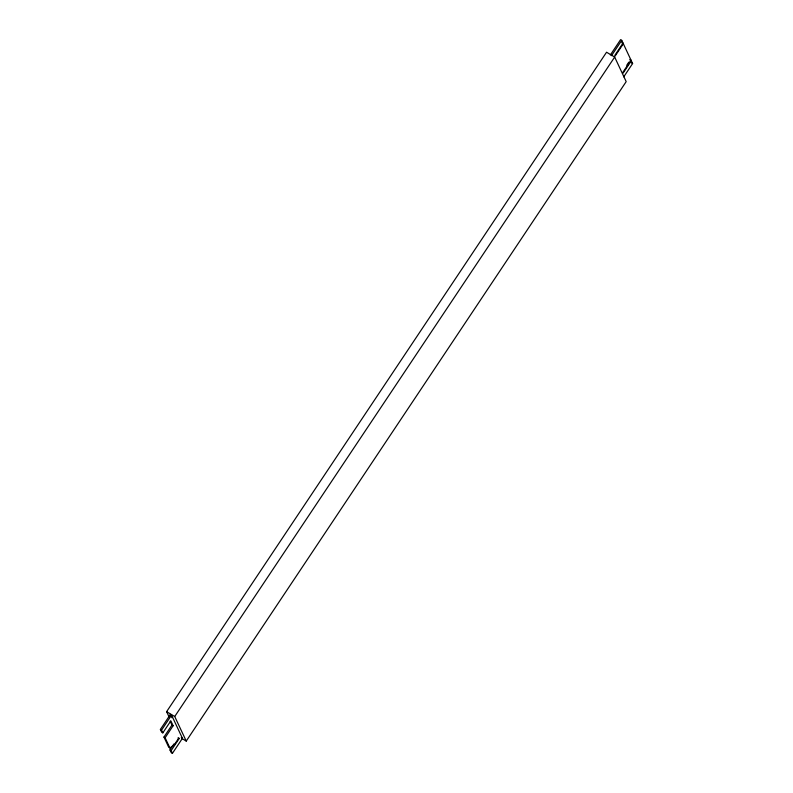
<?xml version="1.0" encoding="UTF-8"?>
<svg xmlns="http://www.w3.org/2000/svg" width="793" height="793" viewBox="0 0 793 793"><rect width="100%" height="100%" fill="white"/><g stroke="black" fill="none" stroke-linecap="round" stroke-linejoin="round"><path stroke-width="1.19" d="M169.226 717.249L166.609 711.668L606.556 52.219L614.674 57.066L626.183 81.639L186.236 741.088L182.182 738.66M172.418 753.35L171.139 750.624L179.159 738.6L178.851 737.946L174.45 744.548L169.91 747.987L165.113 737.758L173.132 725.744L170.842 720.857L162.823 732.871L161.663 732.177L160.384 729.451L170.406 714.424L171.566 715.117L182.44 738.323L172.418 753.35L171.258 752.656L169.98 749.93L173.984 743.913M610.352 54.975L620.582 39.65L621.742 40.344L623.02 43.07L614.843 55.332L615.16 56.016L623.338 43.754L622.178 43.06M162.823 732.871L161.544 730.145L171.566 715.117M611.512 55.669L621.742 40.344M186.236 741.088L174.728 716.515L614.674 57.066M169.91 747.987L168.75 747.303L163.953 737.064L171.972 725.05L170.138 721.134M626.767 65.234L628.809 62.171M623.338 43.754L631.01 60.139L622.832 72.401L623.149 73.085L631.337 60.823L630.177 60.129M623.754 76.832L632.616 63.549L631.337 60.823M621.861 42.376L623.02 43.07M629.85 59.445L631.01 60.139M631.456 62.855L632.616 63.549M166.609 711.668L174.728 716.515M171.972 725.05L173.132 725.744M181.28 737.629L182.44 738.323M177.999 737.906L179.159 738.6M160.384 729.451L161.544 730.145M163.953 737.064L165.113 737.758M169.98 749.93L171.139 750.624M170.406 714.424L171.962 717.744"/></g></svg>
